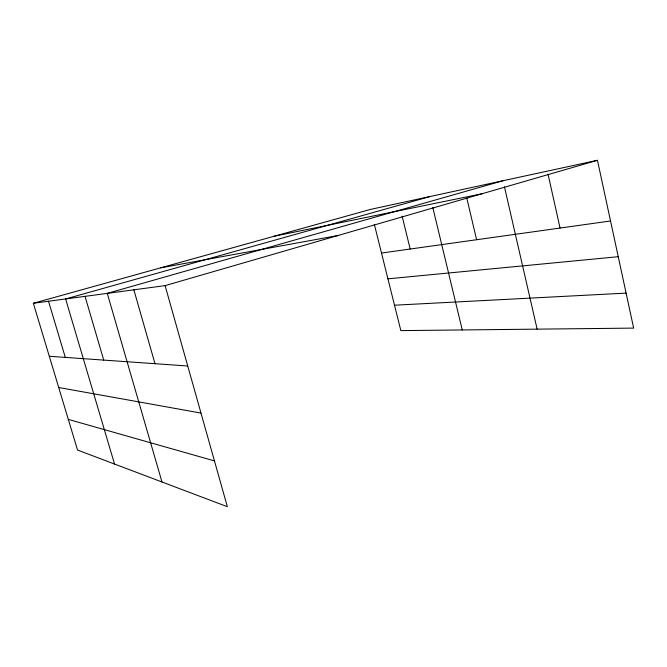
<?xml version="1.0" encoding="UTF-8"?>
<svg xmlns="http://www.w3.org/2000/svg" width="667" height="667" viewBox="0 0 667 667"><rect width="100%" height="100%" fill="white"/><g stroke="black" fill="none" stroke-linecap="round" stroke-linejoin="round"><path stroke-width="1" d="M165.108 285.626L227.347 506.703L77.547 450.058L33.35 303.277L165.108 285.626L597.449 160.297L633.65 328.106L400.842 330.615L374.32 224.27M503.051 180.724L107.27 293.372L161.989 481.983M430.157 196.498L65.616 298.958L114.532 464.04M33.35 303.277L370.61 209.38L597.449 160.297M274.287 236.201L482.016 193.763M160.714 267.826L337.944 235.526M381.499 253.043L610.538 220.985M387.927 278.831L618.242 256.703M394.505 305.203L626.105 293.113M49.308 356.278L187.735 366M58.713 387.502L200.992 413.073M68.317 419.393L214.457 460.905M48.516 301.251L65.299 357.395M85.034 296.356L103.735 360.097M133.85 289.812L154.986 363.698M402.126 216.191L410.18 249.033M432.808 207.529L462.256 329.948M466.817 198.157L476.605 239.728M504.444 186.793L537.135 329.148M548.041 174.187L560.055 228.056"/></g></svg>
